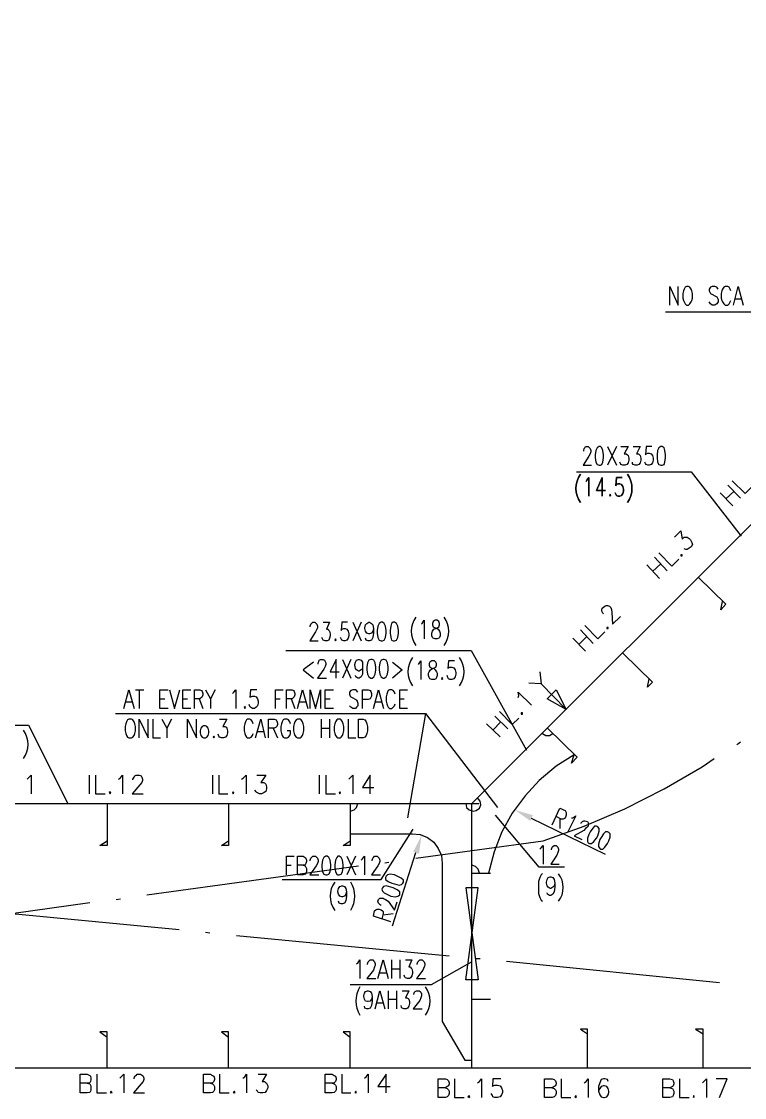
# Model space of a CAD drawing. Header units: millimetres. Extents: x 0.6 to 49, y 0.3 to 23.1.
# Drawn here: x 24.12 to 27.87, y 5.06 to 10.63 of the extents above; entities that cross this region are included whole.
import ezdxf

# ---------------------------------------------------------------- set-up
doc = ezdxf.new("R2010")
doc.units = ezdxf.units.MM
doc.layers.add('PDF_Geometry', color=7, linetype='Continuous')
doc.layers.add('PDF_Solid Fills', color=7, linetype='Continuous')

msp = doc.modelspace()

# ---------------------------------------------------------------- linework, layer by layer
at = {"layer": 'PDF_Geometry', "lineweight": 25}
msp.add_lwpolyline([(16.9861, 5.21), (28.2361, 5.21, 0.4124), (29.6961, 6.67), (29.6961, 19.12)], format="xyb", dxfattribs=at)
for points in [[(26.4528, 5.21), (26.4528, 6.58), (29.6961, 9.82)], [(27.4794, 9.1633), (27.4794, 9.26), (27.5228, 9.1633), (27.5228, 9.26)], [(27.7294, 9.2467), (27.7228, 9.2567), (27.7128, 9.26), (27.6994, 9.26), (27.6894, 9.2567), (27.6828, 9.2467), (27.6828, 9.2367), (27.6861, 9.23), (27.6894, 9.2233), (27.6961, 9.22), (27.7161, 9.21), (27.7228, 9.2067), (27.7261, 9.2), (27.7294, 9.1933), (27.7294, 9.18), (27.7228, 9.17), (27.7128, 9.1633), (27.6994, 9.1633), (27.6894, 9.17), (27.6828, 9.18)], [(27.7961, 9.2367), (27.7928, 9.2467), (27.7861, 9.2567), (27.7794, 9.26), (27.7661, 9.26), (27.7594, 9.2567), (27.7528, 9.2467), (27.7494, 9.2367), (27.7461, 9.2233), (27.7461, 9.2), (27.7494, 9.1867), (27.7528, 9.18), (27.7594, 9.17), (27.7661, 9.1633), (27.7794, 9.1633), (27.7861, 9.17), (27.7928, 9.18), (27.7961, 9.1867)], [(27.8094, 9.1633), (27.8328, 9.26), (27.8594, 9.1633)], [(27.8194, 9.1967), (27.8494, 9.1967)], [(28.5294, 8.5633), (28.7328, 8.63), (28.1328, 9.1267), (27.4561, 9.1267)], [(27.0328, 8.4067), (27.0328, 8.41), (27.0361, 8.42), (27.0394, 8.4233), (27.0428, 8.43), (27.0561, 8.43), (27.0628, 8.4233), (27.0661, 8.42), (27.0694, 8.41), (27.0694, 8.4033), (27.0661, 8.3933), (27.0594, 8.38), (27.0294, 8.3333), (27.0728, 8.3333)], [(27.1561, 8.43), (27.2028, 8.3333)], [(27.2028, 8.43), (27.1561, 8.3333)], [(27.2261, 8.43), (27.2628, 8.43), (27.2428, 8.3933), (27.2528, 8.3933), (27.2594, 8.3867), (27.2628, 8.3833), (27.2661, 8.37), (27.2661, 8.36), (27.2628, 8.3467), (27.2561, 8.3367), (27.2461, 8.3333), (27.2361, 8.3333), (27.2261, 8.3367), (27.2228, 8.3433), (27.2194, 8.35)], [(27.2894, 8.43), (27.3261, 8.43), (27.3061, 8.3933), (27.3161, 8.3933), (27.3228, 8.3867), (27.3261, 8.3833), (27.3294, 8.37), (27.3294, 8.36), (27.3261, 8.3467), (27.3194, 8.3367), (27.3094, 8.3333), (27.2994, 8.3333), (27.2894, 8.3367), (27.2861, 8.3433), (27.2861, 8.35)], [(27.3861, 8.43), (27.3561, 8.43), (27.3528, 8.3867), (27.3561, 8.3933), (27.3661, 8.3967), (27.3728, 8.3967), (27.3828, 8.3933), (27.3894, 8.3833), (27.3928, 8.37), (27.3928, 8.36), (27.3894, 8.3467), (27.3828, 8.3367), (27.3728, 8.3333), (27.3661, 8.3333), (27.3561, 8.3367), (27.3528, 8.3433), (27.3494, 8.35)], [(26.9961, 8.3), (27.5894, 8.3), (27.8494, 7.9667)], [(27.7694, 8.16), (27.8128, 8.2)], [(27.7794, 8.23), (27.8461, 8.1633)], [(27.8028, 8.2533), (27.8694, 8.1867), (27.9061, 8.2233)], [(27.7394, 8.19), (27.8061, 8.1233)], [(27.5028, 7.96), (27.5361, 7.9933), (27.5428, 7.95), (27.5528, 7.96), (27.5694, 7.96), (27.5794, 7.9533), (27.5861, 7.9467), (27.5928, 7.9333), (27.5961, 7.9233), (27.5894, 7.91), (27.5794, 7.9033), (27.5694, 7.8967), (27.5628, 7.8967), (27.5528, 7.9)], [(27.4228, 7.88), (27.4894, 7.81), (27.5261, 7.8467)], [(27.3594, 7.8167), (27.4261, 7.7467)], [(27.3894, 7.7833), (27.4328, 7.8233)], [(27.3994, 7.8567), (27.4661, 7.7867)], [(27.6261, 7.7533), (27.7694, 7.6133), (27.7428, 7.5833), (27.7528, 7.6267)], [(27.1361, 7.5633), (27.1328, 7.5667), (27.1261, 7.5767), (27.1261, 7.5833), (27.1294, 7.5933), (27.1428, 7.6033), (27.1494, 7.6067), (27.1561, 7.6067), (27.1661, 7.6033), (27.1728, 7.5967), (27.1761, 7.5867), (27.1794, 7.57), (27.1828, 7.51), (27.2228, 7.55)], [(26.1928, 7.51), (26.1961, 7.5133), (26.2061, 7.53), (26.2061, 7.4333)], [(25.6161, 7.4967), (25.6161, 7.5), (25.6194, 7.51), (25.6228, 7.5133), (25.6294, 7.52), (25.6394, 7.52), (25.6461, 7.5133), (25.6494, 7.51), (25.6528, 7.5), (25.6528, 7.49), (25.6494, 7.4833), (25.6428, 7.47), (25.6128, 7.4233), (25.6561, 7.4233)], [(25.6828, 7.52), (25.7161, 7.52), (25.6994, 7.4833), (25.7094, 7.4833), (25.7128, 7.4767), (25.7161, 7.4733), (25.7194, 7.46), (25.7194, 7.45), (25.7161, 7.4367), (25.7128, 7.4267), (25.7028, 7.4233), (25.6928, 7.4233), (25.6828, 7.4267), (25.6794, 7.4333), (25.6761, 7.44)], [(25.8094, 7.52), (25.7794, 7.52), (25.7761, 7.4767), (25.7794, 7.4833), (25.7894, 7.4867), (25.7961, 7.4867), (25.8061, 7.4833), (25.8128, 7.4733), (25.8161, 7.46), (25.8161, 7.45), (25.8128, 7.4367), (25.8061, 7.4267), (25.7961, 7.4233), (25.7894, 7.4233), (25.7794, 7.4267), (25.7761, 7.4333), (25.7728, 7.44)], [(25.8361, 7.52), (25.8794, 7.4233)], [(25.8794, 7.52), (25.8361, 7.4233)], [(25.9428, 7.4867), (25.9394, 7.4733), (25.9328, 7.4633), (25.9228, 7.46), (25.9194, 7.46), (25.9094, 7.4633), (25.9028, 7.4733), (25.8994, 7.4867), (25.8994, 7.49), (25.9028, 7.5067), (25.9094, 7.5133), (25.9194, 7.52), (25.9228, 7.52), (25.9328, 7.5133), (25.9394, 7.5067), (25.9428, 7.4867), (25.9428, 7.4633), (25.9394, 7.44), (25.9328, 7.4267), (25.9228, 7.4233), (25.9161, 7.4233), (25.9061, 7.4267), (25.9028, 7.4367)], [(27.0161, 7.48), (27.0828, 7.41)], [(27.0394, 7.5033), (27.1061, 7.4333), (27.1428, 7.47)], [(26.9761, 7.4367), (27.0428, 7.37)], [(27.0094, 7.4067), (27.0494, 7.4467)], [(25.4894, 7.3733), (26.4494, 7.3733), (26.7361, 6.8567)], [(25.6328, 7.3133), (25.5794, 7.2733), (25.6328, 7.23)], [(25.6561, 7.3033), (25.6561, 7.31), (25.6594, 7.3167), (25.6628, 7.3233), (25.6694, 7.3267), (25.6828, 7.3267), (25.6894, 7.3233), (25.6928, 7.3167), (25.6961, 7.31), (25.6961, 7.3), (25.6928, 7.29), (25.6861, 7.2767), (25.6528, 7.23), (25.6994, 7.23)], [(25.7494, 7.23), (25.7494, 7.3267), (25.7194, 7.2633), (25.7661, 7.2633)], [(25.7828, 7.3267), (25.8261, 7.23)], [(25.8261, 7.3267), (25.7828, 7.23)], [(25.8861, 7.2967), (25.8861, 7.28), (25.8794, 7.2733), (25.8694, 7.2667), (25.8661, 7.2667), (25.8561, 7.2733), (25.8494, 7.28), (25.8461, 7.2967), (25.8461, 7.3), (25.8494, 7.3133), (25.8561, 7.3233), (25.8661, 7.3267), (25.8694, 7.3267), (25.8794, 7.3233), (25.8861, 7.3133), (25.8861, 7.25), (25.8794, 7.2367), (25.8694, 7.23), (25.8628, 7.23), (25.8528, 7.2367), (25.8494, 7.2433)], [(26.0428, 7.3133), (26.0928, 7.2733), (26.0428, 7.23)], [(26.1761, 7.3), (26.1794, 7.3067), (26.1894, 7.32), (26.1894, 7.2233)], [(26.3628, 7.32), (26.3328, 7.32), (26.3294, 7.28), (26.3328, 7.2833), (26.3394, 7.2867), (26.3494, 7.2867), (26.3594, 7.2833), (26.3661, 7.2733), (26.3694, 7.26), (26.3694, 7.25), (26.3661, 7.2367), (26.3594, 7.2267), (26.3494, 7.2233), (26.3394, 7.2233), (26.3328, 7.2267), (26.3294, 7.2333), (26.3261, 7.2433)], [(27.2361, 7.36), (27.3894, 7.21), (27.3628, 7.1833), (27.3728, 7.2267)], [(26.8061, 7.2633), (26.8128, 7.2), (26.7494, 7.2033)], [(26.8128, 7.2), (26.9428, 7.0667), (26.8428, 7.1233), (26.8894, 7.17), (26.9428, 7.0667)], [(24.6494, 7.0733), (24.6761, 7.17), (24.7028, 7.0733)], [(24.7094, 7.17), (24.7528, 7.17)], [(24.7294, 7.17), (24.7294, 7.0733)], [(24.8794, 7.0733), (24.8361, 7.0733), (24.8361, 7.17), (24.8794, 7.17)], [(24.8861, 7.17), (24.9128, 7.0733), (24.9394, 7.17)], [(24.9961, 7.0733), (24.9561, 7.0733), (24.9561, 7.17), (24.9961, 7.17)], [(25.0161, 7.0733), (25.0161, 7.17), (25.0428, 7.17), (25.0528, 7.1667), (25.0561, 7.16), (25.0594, 7.15), (25.0594, 7.1433), (25.0561, 7.1333), (25.0528, 7.13), (25.0428, 7.1233), (25.0161, 7.1233)], [(25.0728, 7.17), (25.0994, 7.1233), (25.0994, 7.0733)], [(25.1228, 7.17), (25.0994, 7.1233)], [(25.2128, 7.15), (25.2194, 7.1567), (25.2294, 7.17), (25.2294, 7.0733)], [(25.3394, 7.17), (25.3061, 7.17), (25.3028, 7.13), (25.3061, 7.1333), (25.3161, 7.1367), (25.3261, 7.1367), (25.3361, 7.1333), (25.3428, 7.1233), (25.3461, 7.11), (25.3461, 7.1), (25.3428, 7.0867), (25.3361, 7.08), (25.3261, 7.0733), (25.3161, 7.0733), (25.3061, 7.08), (25.3028, 7.0833), (25.2994, 7.0933)], [(25.4361, 7.0733), (25.4361, 7.17), (25.4761, 7.17)], [(25.4928, 7.0733), (25.4928, 7.17), (25.5228, 7.17), (25.5294, 7.1667), (25.5328, 7.16), (25.5361, 7.15), (25.5361, 7.1433), (25.5328, 7.1333), (25.5294, 7.13), (25.5228, 7.1233), (25.4928, 7.1233)], [(25.5494, 7.0733), (25.5761, 7.17), (25.6028, 7.0733)], [(25.6161, 7.0733), (25.6161, 7.17), (25.6428, 7.0733), (25.6694, 7.17), (25.6694, 7.0733)], [(25.7361, 7.0733), (25.6928, 7.0733), (25.6928, 7.17), (25.7361, 7.17)], [(25.8628, 7.1567), (25.8561, 7.1667), (25.8494, 7.17), (25.8361, 7.17), (25.8261, 7.1667), (25.8194, 7.1567), (25.8194, 7.1467), (25.8228, 7.1367), (25.8261, 7.1333), (25.8328, 7.13), (25.8528, 7.12), (25.8561, 7.1167), (25.8594, 7.11), (25.8628, 7.1), (25.8628, 7.0867), (25.8561, 7.08), (25.8494, 7.0733), (25.8361, 7.0733), (25.8261, 7.08), (25.8194, 7.0867)], [(25.8861, 7.0733), (25.8861, 7.17), (25.9161, 7.17), (25.9261, 7.1667), (25.9294, 7.16), (25.9328, 7.15), (25.9328, 7.1367), (25.9294, 7.13), (25.9261, 7.1233), (25.9161, 7.12), (25.8861, 7.12)], [(25.9428, 7.0733), (25.9694, 7.17), (25.9961, 7.0733)], [(26.0561, 7.1467), (26.0528, 7.1567), (26.0461, 7.1667), (26.0394, 7.17), (26.0261, 7.17), (26.0194, 7.1667), (26.0161, 7.1567), (26.0128, 7.1467), (26.0094, 7.1333), (26.0094, 7.11), (26.0128, 7.0967), (26.0161, 7.0867), (26.0194, 7.08), (26.0261, 7.0733), (26.0394, 7.0733), (26.0461, 7.08), (26.0528, 7.0867), (26.0561, 7.0967)], [(26.1194, 7.0733), (26.0794, 7.0733), (26.0794, 7.17), (26.1194, 7.17)], [(26.6928, 7.13), (26.6961, 7.14), (26.6928, 7.1567), (26.7628, 7.09)], [(24.6594, 7.1067), (24.6928, 7.1067)], [(24.8361, 7.1233), (24.8628, 7.1233)], [(24.9561, 7.1233), (24.9794, 7.1233)], [(25.0394, 7.1233), (25.0594, 7.0733)], [(25.4361, 7.1233), (25.4594, 7.1233)], [(25.5161, 7.1233), (25.5361, 7.0733)], [(25.5594, 7.1067), (25.5928, 7.1067)], [(25.6928, 7.1233), (25.7194, 7.1233)], [(25.9528, 7.1067), (25.9861, 7.1067)], [(26.0794, 7.1233), (26.1028, 7.1233)], [(24.6061, 7.0467), (26.2128, 7.0467), (26.5861, 6.56)], [(26.2128, 7.0467), (26.1194, 6.5067)], [(26.5728, 7.0333), (26.6394, 6.9667)], [(26.5961, 7.0567), (26.6628, 6.99), (26.6961, 7.0233)], [(23.5194, 6.9867), (24.1561, 6.9867), (24.3594, 6.58)], [(24.7294, 6.92), (24.7294, 7.0167), (24.7761, 6.92), (24.7761, 7.0167)], [(24.7994, 7.0167), (24.7994, 6.92), (24.8394, 6.92)], [(24.8461, 7.0167), (24.8728, 6.97), (24.8728, 6.92)], [(24.8961, 7.0167), (24.8728, 6.97)], [(24.9794, 6.92), (24.9794, 7.0167), (25.0261, 6.92), (25.0261, 7.0167)], [(25.1461, 7.0167), (25.1828, 7.0167), (25.1628, 6.98), (25.1728, 6.98), (25.1794, 6.9767), (25.1828, 6.97), (25.1861, 6.9567), (25.1861, 6.9467), (25.1828, 6.9333), (25.1761, 6.9233), (25.1661, 6.92), (25.1561, 6.92), (25.1461, 6.9233), (25.1428, 6.93), (25.1394, 6.94)], [(25.3194, 6.9933), (25.3161, 7.0033), (25.3094, 7.0133), (25.3028, 7.0167), (25.2894, 7.0167), (25.2861, 7.0133), (25.2794, 7.0033), (25.2761, 6.9933), (25.2728, 6.98), (25.2728, 6.9567), (25.2761, 6.9433), (25.2794, 6.9333), (25.2861, 6.9233), (25.2894, 6.92), (25.3028, 6.92), (25.3094, 6.9233), (25.3161, 6.9333), (25.3194, 6.9433)], [(25.3328, 6.92), (25.3594, 7.0167), (25.3828, 6.92)], [(25.3994, 6.92), (25.3994, 7.0167), (25.4294, 7.0167), (25.4394, 7.0133), (25.4428, 7.0067), (25.4461, 6.9967), (25.4461, 6.99), (25.4428, 6.98), (25.4394, 6.9767), (25.4294, 6.97), (25.3994, 6.97)], [(25.5128, 6.9933), (25.5094, 7.0033), (25.5028, 7.0133), (25.4961, 7.0167), (25.4828, 7.0167), (25.4761, 7.0133), (25.4694, 7.0033), (25.4661, 6.9933), (25.4628, 6.98), (25.4628, 6.9567), (25.4661, 6.9433), (25.4694, 6.9333), (25.4761, 6.9233), (25.4828, 6.92), (25.4961, 6.92), (25.5028, 6.9233), (25.5094, 6.9333), (25.5128, 6.9433), (25.5128, 6.9567), (25.4961, 6.9567)], [(25.6728, 7.0167), (25.6728, 6.92)], [(25.7161, 7.0167), (25.7161, 6.92)], [(25.8128, 7.0167), (25.8128, 6.92), (25.8528, 6.92)], [(26.5294, 6.9933), (26.5994, 6.9267)], [(26.5628, 6.96), (26.6028, 7.0033)], [(25.3428, 6.9533), (25.3728, 6.9533)], [(25.4228, 6.97), (25.4461, 6.92)], [(25.6728, 6.97), (25.7161, 6.97)], [(26.8461, 6.97), (26.9994, 6.82), (26.9694, 6.79), (26.9828, 6.8333), (26.8894, 6.7733), (26.8028, 6.7), (26.7294, 6.62), (26.6628, 6.53), (26.6094, 6.4333), (26.5694, 6.33), (26.5394, 6.22)], [(26.8194, 6.9433), (26.8361, 6.9333), (26.8561, 6.9333), (26.8728, 6.9433)], [(27.8261, 6.8867), (27.8361, 6.8933), (27.8461, 6.9)], [(26.1628, 6.2967), (26.8228, 6.3867), (27.0361, 6.4633), (27.2461, 6.5533), (27.4494, 6.6567), (27.6461, 6.77), (27.7094, 6.8133)], [(24.1494, 6.7067), (24.1561, 6.7133), (24.1694, 6.7267), (24.1694, 6.63)], [(24.4694, 6.7267), (24.4694, 6.63)], [(24.5028, 6.7267), (24.5028, 6.63), (24.5528, 6.63)], [(24.6228, 6.7067), (24.6328, 6.7133), (24.6428, 6.7267), (24.6428, 6.63)], [(24.6961, 6.7033), (24.6961, 6.7067), (24.7028, 6.7167), (24.7061, 6.7233), (24.7128, 6.7267), (24.7294, 6.7267), (24.7394, 6.7233), (24.7428, 6.7167), (24.7461, 6.7067), (24.7461, 6.7), (24.7428, 6.69), (24.7328, 6.6767), (24.6928, 6.63), (24.7494, 6.63)], [(25.1094, 6.7267), (25.1094, 6.63)], [(25.1428, 6.7267), (25.1428, 6.63), (25.1894, 6.63)], [(25.2594, 6.7067), (25.2694, 6.7133), (25.2828, 6.7267), (25.2828, 6.63)], [(25.3394, 6.7267), (25.3861, 6.7267), (25.3594, 6.69), (25.3728, 6.69), (25.3794, 6.6867), (25.3861, 6.68), (25.3894, 6.6667), (25.3894, 6.6567), (25.3861, 6.6433), (25.3761, 6.6367), (25.3628, 6.63), (25.3528, 6.63), (25.3394, 6.6367), (25.3361, 6.64), (25.3294, 6.65)], [(25.6628, 6.7267), (25.6628, 6.63)], [(25.6961, 6.7267), (25.6961, 6.63), (25.7461, 6.63)], [(25.8161, 6.7067), (25.8228, 6.7133), (25.8361, 6.7267), (25.8361, 6.63)], [(25.9261, 6.63), (25.9261, 6.7267), (25.8861, 6.6633), (25.9461, 6.6633)], [(26.4228, 6.58), (26.4261, 6.56), (26.4394, 6.5467), (26.4594, 6.54), (26.4761, 6.5433), (26.4928, 6.5567), (26.4994, 6.5733), (26.4961, 6.5933), (26.4828, 6.61)], [(16.9261, 6.58), (26.4894, 6.58)], [(24.5628, 6.58), (24.5628, 6.3633), (24.5261, 6.3633), (24.5628, 6.3867)], [(25.1928, 6.58), (25.1928, 6.3633), (25.1561, 6.3633), (25.1928, 6.3867)], [(25.8228, 6.58), (25.8228, 6.3633), (25.7861, 6.3633), (25.8228, 6.3867)], [(25.8228, 6.54), (25.8428, 6.5467), (25.8561, 6.56), (25.8628, 6.58)], [(26.8694, 6.47), (26.9094, 6.5567), (26.9361, 6.5433), (26.9428, 6.5333), (26.9428, 6.52), (26.9394, 6.51), (26.9328, 6.5033), (26.9261, 6.5), (26.9161, 6.5), (26.8894, 6.5133)], [(26.9328, 6.25), (26.8028, 6.25), (26.5761, 6.52)], [(27.1461, 6.3167), (26.7628, 6.5033)], [(26.9094, 6.5033), (26.9094, 6.45)], [(26.9694, 6.5067), (26.9761, 6.5067), (26.9928, 6.5167), (26.9494, 6.43)], [(27.0194, 6.4767), (27.0194, 6.48), (27.0261, 6.4867), (27.0328, 6.49), (27.0394, 6.49), (27.0528, 6.4867), (27.0561, 6.48), (27.0561, 6.4633), (27.0494, 6.4567), (27.0428, 6.45), (27.0328, 6.44), (26.9828, 6.4133), (27.0228, 6.3933)], [(25.4694, 6.1867), (25.9828, 6.1867), (26.1494, 6.4467)], [(25.8228, 6.4233), (26.1461, 6.4233), (26.1861, 6.42), (26.2228, 6.4033), (26.2561, 6.38), (26.2794, 6.3467), (26.2961, 6.31), (26.2994, 6.27), (26.2994, 5.45), (26.4161, 5.25), (26.4528, 5.25)], [(26.8061, 6.3433), (26.8128, 6.35), (26.8228, 6.3633), (26.8228, 6.2667)], [(26.8661, 6.34), (26.8661, 6.3433), (26.8694, 6.3533), (26.8728, 6.3567), (26.8794, 6.3633), (26.8894, 6.3633), (26.8961, 6.3567), (26.8994, 6.3533), (26.9028, 6.3433), (26.9028, 6.3367), (26.8994, 6.3267), (26.8928, 6.3133), (26.8628, 6.2667), (26.9061, 6.2667)], [(25.4928, 6.21), (25.4928, 6.3067), (25.5328, 6.3067)], [(25.5794, 6.26), (25.5894, 6.2567), (25.5928, 6.25), (25.5961, 6.2433), (25.5961, 6.2267), (25.5928, 6.22), (25.5894, 6.2133), (25.5794, 6.21), (25.5494, 6.21), (25.5494, 6.3067), (25.5794, 6.3067), (25.5894, 6.3), (25.5928, 6.2967), (25.5961, 6.2867), (25.5961, 6.28), (25.5928, 6.27), (25.5894, 6.2633), (25.5794, 6.26), (25.5494, 6.26)], [(25.6161, 6.2833), (25.6161, 6.2867), (25.6194, 6.2967), (25.6228, 6.3), (25.6294, 6.3067), (25.6428, 6.3067), (25.6494, 6.3), (25.6528, 6.2967), (25.6561, 6.2867), (25.6561, 6.28), (25.6528, 6.27), (25.6461, 6.2567), (25.6128, 6.21), (25.6594, 6.21)], [(25.8061, 6.3067), (25.8494, 6.21)], [(25.8494, 6.3067), (25.8061, 6.21)], [(25.8794, 6.2867), (25.8861, 6.2933), (25.8961, 6.3067), (25.8961, 6.21)], [(25.9361, 6.2833), (25.9361, 6.2867), (25.9394, 6.2967), (25.9428, 6.3), (25.9494, 6.3067), (25.9628, 6.3067), (25.9694, 6.3), (25.9728, 6.2967), (25.9761, 6.2867), (25.9761, 6.28), (25.9728, 6.27), (25.9661, 6.2567), (25.9328, 6.21), (25.9794, 6.21)], [(26.0428, 5.9467), (26.1628, 6.3267)], [(24.7694, 6.1067), (25.8661, 6.2567)], [(25.4928, 6.26), (25.5161, 6.26)], [(26.0028, 6.2733), (26.0228, 6.2767)], [(26.4928, 6.22), (26.4861, 6.24), (26.4728, 6.2533), (26.4528, 6.26)], [(26.4528, 6.22), (26.5494, 6.22)], [(26.8194, 6.2167), (26.8128, 6.21), (26.8061, 6.1967), (26.7994, 6.1767), (26.7994, 6.1133), (26.8061, 6.0933), (26.8128, 6.08), (26.8194, 6.0733)], [(26.8828, 6.1667), (26.8794, 6.1533), (26.8728, 6.1467), (26.8628, 6.14), (26.8594, 6.14), (26.8494, 6.1467), (26.8428, 6.1533), (26.8394, 6.1667), (26.8394, 6.1733), (26.8428, 6.1867), (26.8494, 6.1967), (26.8594, 6.2), (26.8628, 6.2), (26.8728, 6.1967), (26.8794, 6.1867), (26.8828, 6.1667), (26.8828, 6.1467), (26.8794, 6.1233), (26.8728, 6.11), (26.8628, 6.1033), (26.8561, 6.1033), (26.8461, 6.11), (26.8428, 6.1167)], [(25.8028, 6.1233), (25.7994, 6.11), (25.7928, 6.1), (25.7828, 6.0967), (25.7794, 6.0967), (25.7694, 6.1), (25.7628, 6.11), (25.7594, 6.1233), (25.7594, 6.1267), (25.7628, 6.14), (25.7694, 6.15), (25.7794, 6.1533), (25.7828, 6.1533), (25.7928, 6.15), (25.7994, 6.14), (25.8028, 6.1233), (25.8028, 6.1), (25.7994, 6.0767), (25.7928, 6.0633), (25.7828, 6.06), (25.7761, 6.06), (25.7661, 6.0633), (25.7628, 6.0733)], [(24.6094, 6.0833), (24.6328, 6.0867)], [(25.9828, 6.0533), (25.9794, 6.0533), (25.9728, 6.06), (25.9694, 6.0633), (25.9661, 6.0733), (25.9694, 6.0833), (25.9761, 6.09), (25.9928, 6.09), (25.9994, 6.0867), (26.0061, 6.0833), (26.0194, 6.0733), (26.0528, 6.0267), (26.0661, 6.07)], [(23.3761, 5.9133), (24.4728, 6.0667)], [(23.8328, 6.0333), (24.9361, 5.9267)], [(26.0328, 5.9667), (25.9428, 5.9967), (25.9494, 6.0233), (25.9561, 6.03), (25.9628, 6.0333), (25.9728, 6.0333), (25.9828, 6.03), (25.9894, 6.0233), (25.9928, 6.02), (25.9928, 6.01), (25.9861, 5.9833)], [(25.9928, 6.0033), (26.0461, 6.01)], [(25.0728, 5.9133), (25.0961, 5.91)], [(25.2328, 5.8967), (26.3361, 5.79)], [(26.4528, 5.76), (26.2428, 5.64), (25.8228, 5.64)], [(25.8561, 5.75), (25.8628, 5.7533), (25.8728, 5.77), (25.8728, 5.6733)], [(25.9128, 5.7467), (25.9128, 5.75), (25.9161, 5.76), (25.9194, 5.7633), (25.9261, 5.77), (25.9394, 5.77), (25.9461, 5.7633), (25.9494, 5.76), (25.9528, 5.75), (25.9528, 5.74), (25.9494, 5.7333), (25.9428, 5.7167), (25.9094, 5.6733), (25.9561, 5.6733)], [(25.9661, 5.6733), (25.9928, 5.77), (26.0194, 5.6733)], [(26.0361, 5.77), (26.0361, 5.6733)], [(26.0794, 5.77), (26.0794, 5.6733)], [(26.1094, 5.77), (26.1428, 5.77), (26.1261, 5.7333), (26.1328, 5.7333), (26.1394, 5.7267), (26.1428, 5.7233), (26.1461, 5.71), (26.1461, 5.7), (26.1428, 5.6867), (26.1361, 5.6767), (26.1294, 5.6733), (26.1194, 5.6733), (26.1094, 5.6767), (26.1061, 5.68), (26.1028, 5.69)], [(26.1694, 5.7467), (26.1694, 5.75), (26.1728, 5.76), (26.1761, 5.7633), (26.1828, 5.77), (26.1961, 5.77), (26.2028, 5.7633), (26.2061, 5.76), (26.2094, 5.75), (26.2094, 5.74), (26.2061, 5.7333), (26.1994, 5.7167), (26.1661, 5.6733), (26.2128, 5.6733)], [(26.4728, 5.7767), (26.4961, 5.7767)], [(26.6328, 5.7633), (27.7361, 5.6533)], [(25.9761, 5.7033), (26.0094, 5.7033)], [(26.0361, 5.7233), (26.0794, 5.7233)], [(25.9361, 5.58), (25.9328, 5.5667), (25.9261, 5.5567), (25.9161, 5.5533), (25.9128, 5.5533), (25.9028, 5.5567), (25.8961, 5.5667), (25.8928, 5.58), (25.8928, 5.5833), (25.8961, 5.5967), (25.9028, 5.6067), (25.9128, 5.61), (25.9161, 5.61), (25.9261, 5.6067), (25.9328, 5.5967), (25.9361, 5.58), (25.9361, 5.5567), (25.9328, 5.5333), (25.9261, 5.52), (25.9161, 5.5167), (25.9094, 5.5167), (25.8994, 5.52), (25.8961, 5.53)], [(25.9528, 5.5167), (25.9761, 5.61), (26.0028, 5.5167)], [(26.0194, 5.61), (26.0194, 5.5167)], [(26.0628, 5.61), (26.0628, 5.5167)], [(26.0928, 5.61), (26.1261, 5.61), (26.1094, 5.5733), (26.1161, 5.5733), (26.1228, 5.57), (26.1261, 5.5667), (26.1294, 5.5533), (26.1294, 5.5433), (26.1261, 5.53), (26.1194, 5.52), (26.1128, 5.5167), (26.1028, 5.5167), (26.0928, 5.52), (26.0894, 5.5233), (26.0861, 5.5333)], [(26.1528, 5.59), (26.1528, 5.5933), (26.1561, 5.6033), (26.1594, 5.6067), (26.1661, 5.61), (26.1794, 5.61), (26.1861, 5.6067), (26.1894, 5.6033), (26.1928, 5.5933), (26.1928, 5.5833), (26.1894, 5.5733), (26.1828, 5.56), (26.1494, 5.5167), (26.1961, 5.5167)], [(25.9594, 5.5467), (25.9928, 5.5467)], [(26.0194, 5.5667), (26.0628, 5.5667)], [(26.4528, 5.5667), (26.5494, 5.5667)], [(27.0528, 5.21), (27.0528, 5.41), (27.0161, 5.41), (27.0528, 5.3867)], [(27.6528, 5.21), (27.6528, 5.41), (27.6128, 5.41), (27.6528, 5.3867)], [(24.5628, 5.21), (24.5628, 5.3967), (24.5261, 5.3967), (24.5628, 5.37)], [(25.1928, 5.21), (25.1928, 5.3967), (25.1561, 5.3967), (25.1928, 5.37)], [(25.8228, 5.21), (25.8228, 5.3967), (25.7861, 5.3967), (25.8228, 5.37)], [(24.4594, 5.13), (24.4728, 5.1267), (24.4761, 5.12), (24.4794, 5.1133), (24.4794, 5.0967), (24.4761, 5.09), (24.4728, 5.0833), (24.4594, 5.08), (24.4228, 5.08), (24.4228, 5.1767), (24.4594, 5.1767), (24.4728, 5.17), (24.4761, 5.1667), (24.4794, 5.1567), (24.4794, 5.15), (24.4761, 5.14), (24.4728, 5.1333), (24.4594, 5.13), (24.4228, 5.13)], [(24.5094, 5.1767), (24.5094, 5.08), (24.5594, 5.08)], [(24.6294, 5.1567), (24.6361, 5.1633), (24.6494, 5.1767), (24.6494, 5.08)], [(24.7028, 5.1533), (24.7028, 5.1567), (24.7061, 5.1667), (24.7128, 5.17), (24.7194, 5.1767), (24.7361, 5.1767), (24.7461, 5.17), (24.7494, 5.1667), (24.7528, 5.1567), (24.7528, 5.15), (24.7494, 5.14), (24.7394, 5.1267), (24.6994, 5.08), (24.7561, 5.08)], [(25.0994, 5.13), (25.1094, 5.1267), (25.1161, 5.12), (25.1194, 5.1133), (25.1194, 5.0967), (25.1161, 5.09), (25.1094, 5.0833), (25.0994, 5.08), (25.0628, 5.08), (25.0628, 5.1767), (25.0994, 5.1767), (25.1094, 5.17), (25.1161, 5.1667), (25.1194, 5.1567), (25.1194, 5.15), (25.1161, 5.14), (25.1094, 5.1333), (25.0994, 5.13), (25.0628, 5.13)], [(25.1461, 5.1767), (25.1461, 5.08), (25.1961, 5.08)], [(25.2661, 5.1567), (25.2761, 5.1633), (25.2861, 5.1767), (25.2861, 5.08)], [(25.3461, 5.1767), (25.3894, 5.1767), (25.3661, 5.14), (25.3794, 5.14), (25.3861, 5.1333), (25.3894, 5.13), (25.3961, 5.1167), (25.3961, 5.1067), (25.3894, 5.0933), (25.3828, 5.0833), (25.3694, 5.08), (25.3561, 5.08), (25.3461, 5.0833), (25.3428, 5.09), (25.3361, 5.0967)], [(25.7294, 5.13), (25.7394, 5.1267), (25.7461, 5.12), (25.7494, 5.1133), (25.7494, 5.0967), (25.7461, 5.09), (25.7394, 5.0833), (25.7294, 5.08), (25.6928, 5.08), (25.6928, 5.1767), (25.7294, 5.1767), (25.7394, 5.17), (25.7461, 5.1667), (25.7494, 5.1567), (25.7494, 5.15), (25.7461, 5.14), (25.7394, 5.1333), (25.7294, 5.13), (25.6928, 5.13)], [(25.7794, 5.1767), (25.7794, 5.08), (25.8261, 5.08)], [(25.8961, 5.1567), (25.9061, 5.1633), (25.9161, 5.1767), (25.9161, 5.08)], [(26.0094, 5.08), (26.0094, 5.1767), (25.9661, 5.1133), (26.0294, 5.1133)], [(26.3161, 5.1067), (26.3261, 5.1033), (26.3328, 5.0967), (26.3361, 5.09), (26.3361, 5.0767), (26.3328, 5.0667), (26.3261, 5.06), (26.3161, 5.0567), (26.2794, 5.0567), (26.2794, 5.1533), (26.3161, 5.1533), (26.3261, 5.15), (26.3328, 5.1433), (26.3361, 5.1333), (26.3361, 5.1267), (26.3328, 5.1167), (26.3261, 5.1133), (26.3161, 5.1067), (26.2794, 5.1067)], [(26.3628, 5.1533), (26.3628, 5.0567), (26.4128, 5.0567)], [(26.4828, 5.1333), (26.4928, 5.14), (26.5028, 5.1533), (26.5028, 5.0567)], [(26.6028, 5.1533), (26.5628, 5.1533), (26.5594, 5.1133), (26.5628, 5.1167), (26.5728, 5.12), (26.5861, 5.12), (26.5994, 5.1167), (26.6061, 5.1067), (26.6128, 5.0933), (26.6128, 5.0833), (26.6061, 5.07), (26.5994, 5.06), (26.5861, 5.0567), (26.5728, 5.0567), (26.5628, 5.06), (26.5594, 5.0667), (26.5528, 5.0767)], [(26.8694, 5.1067), (26.8794, 5.1033), (26.8861, 5.0967), (26.8894, 5.09), (26.8894, 5.0767), (26.8861, 5.0667), (26.8794, 5.06), (26.8694, 5.0567), (26.8294, 5.0567), (26.8294, 5.1533), (26.8694, 5.1533), (26.8794, 5.15), (26.8861, 5.1433), (26.8894, 5.1333), (26.8894, 5.1267), (26.8861, 5.1167), (26.8794, 5.1133), (26.8694, 5.1067), (26.8294, 5.1067)], [(26.9161, 5.1533), (26.9161, 5.0567), (26.9661, 5.0567)], [(27.0361, 5.1333), (27.0461, 5.14), (27.0561, 5.1533), (27.0561, 5.0567)], [(27.1594, 5.14), (27.1561, 5.15), (27.1428, 5.1533), (27.1361, 5.1533), (27.1228, 5.15), (27.1161, 5.1333), (27.1094, 5.1133), (27.1094, 5.09), (27.1161, 5.07), (27.1228, 5.06), (27.1361, 5.0567), (27.1394, 5.0567), (27.1528, 5.06), (27.1594, 5.07), (27.1628, 5.0833), (27.1628, 5.09), (27.1594, 5.1033), (27.1528, 5.1133), (27.1394, 5.1167), (27.1361, 5.1167), (27.1228, 5.1133), (27.1161, 5.1033), (27.1094, 5.09)], [(27.4794, 5.1067), (27.4928, 5.1033), (27.4961, 5.0967), (27.4994, 5.09), (27.4994, 5.0767), (27.4961, 5.0667), (27.4928, 5.06), (27.4794, 5.0567), (27.4428, 5.0567), (27.4428, 5.1533), (27.4794, 5.1533), (27.4928, 5.15), (27.4961, 5.1433), (27.4994, 5.1333), (27.4994, 5.1267), (27.4961, 5.1167), (27.4928, 5.1133), (27.4794, 5.1067), (27.4428, 5.1067)], [(27.5294, 5.1533), (27.5294, 5.0567), (27.5794, 5.0567)], [(27.6494, 5.1333), (27.6561, 5.14), (27.6694, 5.1533), (27.6694, 5.0567)], [(27.7361, 5.0567), (27.7761, 5.1533), (27.7194, 5.1533)]]:
    msp.add_lwpolyline(points, dxfattribs=at)
for points in [[(27.5661, 9.26), (27.5594, 9.2567), (27.5528, 9.2467), (27.5494, 9.2367), (27.5461, 9.2233), (27.5461, 9.2), (27.5494, 9.1867), (27.5528, 9.18), (27.5594, 9.17), (27.5661, 9.1633), (27.5761, 9.1633), (27.5828, 9.17), (27.5894, 9.18), (27.5928, 9.1867), (27.5961, 9.2), (27.5961, 9.2233), (27.5928, 9.2367), (27.5894, 9.2467), (27.5828, 9.2567), (27.5761, 9.26)], [(27.1128, 8.43), (27.1028, 8.4233), (27.0961, 8.41), (27.0928, 8.3867), (27.0928, 8.3733), (27.0961, 8.35), (27.1028, 8.3367), (27.1128, 8.3333), (27.1194, 8.3333), (27.1261, 8.3367), (27.1328, 8.35), (27.1361, 8.3733), (27.1361, 8.3867), (27.1328, 8.41), (27.1261, 8.4233), (27.1194, 8.43)], [(27.4328, 8.43), (27.4228, 8.4233), (27.4161, 8.41), (27.4128, 8.3867), (27.4128, 8.3733), (27.4161, 8.35), (27.4228, 8.3367), (27.4328, 8.3333), (27.4394, 8.3333), (27.4494, 8.3367), (27.4528, 8.35), (27.4561, 8.3733), (27.4561, 8.3867), (27.4528, 8.41), (27.4494, 8.4233), (27.4394, 8.43)], [(27.0594, 8.1733), (27.0594, 8.27), (27.0494, 8.2567), (27.0461, 8.25), (27.0494, 8.2567), (27.0594, 8.27)], [(27.1294, 8.1733), (27.1294, 8.27), (27.0994, 8.2033), (27.1461, 8.2033), (27.0994, 8.2033), (27.1294, 8.27)], [(27.1961, 8.19), (27.1994, 8.1833), (27.2028, 8.1767), (27.2094, 8.1733), (27.2194, 8.1733), (27.2294, 8.1767), (27.2361, 8.1867), (27.2394, 8.2), (27.2394, 8.21), (27.2361, 8.2233), (27.2294, 8.2333), (27.2194, 8.2367), (27.2094, 8.2367), (27.2028, 8.2333), (27.1994, 8.2267), (27.2028, 8.27), (27.2328, 8.27), (27.2028, 8.27), (27.1994, 8.2267), (27.2028, 8.2333), (27.2094, 8.2367), (27.2194, 8.2367), (27.2294, 8.2333), (27.2361, 8.2233), (27.2394, 8.21), (27.2394, 8.2), (27.2361, 8.1867), (27.2294, 8.1767), (27.2194, 8.1733), (27.2094, 8.1733), (27.2028, 8.1767), (27.1994, 8.1833)], [(27.1694, 8.1833), (27.1661, 8.1767), (27.1694, 8.1733), (27.1728, 8.1767)], [(27.1694, 8.1833), (27.1661, 8.1767), (27.1694, 8.1733), (27.1728, 8.1767)], [(27.5361, 7.87), (27.5361, 7.8633), (27.5428, 7.8633), (27.5428, 7.87)], [(26.2628, 7.53), (26.2528, 7.5233), (26.2494, 7.5133), (26.2494, 7.5067), (26.2528, 7.4967), (26.2594, 7.4933), (26.2728, 7.4867), (26.2794, 7.4833), (26.2861, 7.4733), (26.2894, 7.4633), (26.2894, 7.45), (26.2861, 7.44), (26.2828, 7.4367), (26.2728, 7.4333), (26.2628, 7.4333), (26.2528, 7.4367), (26.2494, 7.44), (26.2461, 7.45), (26.2461, 7.4633), (26.2494, 7.4733), (26.2561, 7.4833), (26.2661, 7.4867), (26.2761, 7.4933), (26.2828, 7.4967), (26.2861, 7.5067), (26.2861, 7.5133), (26.2828, 7.5233), (26.2728, 7.53)], [(25.9828, 7.52), (25.9728, 7.5133), (25.9661, 7.5), (25.9628, 7.4767), (25.9628, 7.4633), (25.9661, 7.44), (25.9728, 7.4267), (25.9828, 7.4233), (25.9894, 7.4233), (25.9994, 7.4267), (26.0061, 7.44), (26.0094, 7.4633), (26.0094, 7.4767), (26.0061, 7.5), (25.9994, 7.5133), (25.9894, 7.52)], [(26.0461, 7.52), (26.0361, 7.5133), (26.0328, 7.5), (26.0294, 7.4767), (26.0294, 7.4633), (26.0328, 7.44), (26.0361, 7.4267), (26.0461, 7.4233), (26.0528, 7.4233), (26.0628, 7.4267), (26.0694, 7.44), (26.0728, 7.4633), (26.0728, 7.4767), (26.0694, 7.5), (26.0628, 7.5133), (26.0528, 7.52)], [(27.1528, 7.4933), (27.1528, 7.4867), (27.1594, 7.4867), (27.1594, 7.4933)], [(25.7461, 7.4333), (25.7428, 7.4267), (25.7461, 7.4233), (25.7494, 7.4267)], [(25.9294, 7.3267), (25.9194, 7.3233), (25.9128, 7.31), (25.9094, 7.2867), (25.9094, 7.2733), (25.9128, 7.25), (25.9194, 7.2367), (25.9294, 7.23), (25.9361, 7.23), (25.9461, 7.2367), (25.9528, 7.25), (25.9561, 7.2733), (25.9561, 7.2867), (25.9528, 7.31), (25.9461, 7.3233), (25.9361, 7.3267)], [(25.9928, 7.3267), (25.9828, 7.3233), (25.9761, 7.31), (25.9728, 7.2867), (25.9728, 7.2733), (25.9761, 7.25), (25.9828, 7.2367), (25.9928, 7.23), (25.9994, 7.23), (26.0094, 7.2367), (26.0161, 7.25), (26.0194, 7.2733), (26.0194, 7.2867), (26.0161, 7.31), (26.0094, 7.3233), (25.9994, 7.3267)], [(26.2461, 7.32), (26.2361, 7.3133), (26.2328, 7.3067), (26.2328, 7.2967), (26.2361, 7.2867), (26.2428, 7.2833), (26.2561, 7.28), (26.2628, 7.2733), (26.2694, 7.2633), (26.2728, 7.2567), (26.2728, 7.2433), (26.2694, 7.2333), (26.2661, 7.2267), (26.2594, 7.2233), (26.2461, 7.2233), (26.2361, 7.2267), (26.2328, 7.2333), (26.2294, 7.2433), (26.2294, 7.2567), (26.2328, 7.2633), (26.2394, 7.2733), (26.2494, 7.28), (26.2594, 7.2833), (26.2661, 7.2867), (26.2694, 7.2967), (26.2694, 7.3067), (26.2661, 7.3133), (26.2594, 7.32)], [(26.2994, 7.2333), (26.2961, 7.2267), (26.2994, 7.2233), (26.3028, 7.2267)], [(25.2761, 7.0833), (25.2728, 7.08), (25.2761, 7.0733), (25.2794, 7.08)], [(26.7094, 7.05), (26.7094, 7.0433), (26.7161, 7.0433), (26.7161, 7.05)], [(24.6761, 7.0167), (24.6694, 7.0133), (24.6628, 7.0033), (24.6594, 6.9933), (24.6561, 6.98), (24.6561, 6.9567), (24.6594, 6.9433), (24.6628, 6.9333), (24.6694, 6.9233), (24.6761, 6.92), (24.6894, 6.92), (24.6961, 6.9233), (24.7028, 6.9333), (24.7061, 6.9433), (24.7094, 6.9567), (24.7094, 6.98), (24.7061, 6.9933), (24.7028, 7.0033), (24.6961, 7.0133), (24.6894, 7.0167)], [(25.0628, 6.9833), (25.0561, 6.98), (25.0494, 6.97), (25.0461, 6.9567), (25.0461, 6.9467), (25.0494, 6.9333), (25.0561, 6.9233), (25.0628, 6.92), (25.0728, 6.92), (25.0794, 6.9233), (25.0861, 6.9333), (25.0894, 6.9467), (25.0894, 6.9567), (25.0861, 6.97), (25.0794, 6.98), (25.0728, 6.9833)], [(25.5494, 7.0167), (25.5428, 7.0133), (25.5361, 7.0033), (25.5328, 6.9933), (25.5294, 6.98), (25.5294, 6.9567), (25.5328, 6.9433), (25.5361, 6.9333), (25.5428, 6.9233), (25.5494, 6.92), (25.5628, 6.92), (25.5694, 6.9233), (25.5761, 6.9333), (25.5794, 6.9433), (25.5828, 6.9567), (25.5828, 6.98), (25.5794, 6.9933), (25.5761, 7.0033), (25.5694, 7.0133), (25.5628, 7.0167)], [(25.7594, 7.0167), (25.7528, 7.0133), (25.7461, 7.0033), (25.7428, 6.9933), (25.7394, 6.98), (25.7394, 6.9567), (25.7428, 6.9433), (25.7461, 6.9333), (25.7528, 6.9233), (25.7594, 6.92), (25.7728, 6.92), (25.7761, 6.9233), (25.7828, 6.9333), (25.7861, 6.9433), (25.7894, 6.9567), (25.7894, 6.98), (25.7861, 6.9933), (25.7828, 7.0033), (25.7761, 7.0133), (25.7728, 7.0167)], [(25.8661, 6.92), (25.8661, 7.0167), (25.8894, 7.0167), (25.8994, 7.0133), (25.9061, 7.0033), (25.9094, 6.9933), (25.9128, 6.98), (25.9128, 6.9567), (25.9094, 6.9433), (25.9061, 6.9333), (25.8994, 6.9233), (25.8894, 6.92)], [(25.1161, 6.93), (25.1128, 6.9233), (25.1161, 6.92), (25.1194, 6.9233)], [(24.5794, 6.64), (24.5728, 6.6367), (24.5794, 6.63), (24.5828, 6.6367)], [(25.2161, 6.64), (25.2128, 6.6367), (25.2161, 6.63), (25.2194, 6.6367)], [(25.7694, 6.64), (25.7661, 6.6367), (25.7694, 6.63), (25.7728, 6.6367)], [(27.0994, 6.4633), (27.0894, 6.4633), (27.0794, 6.4533), (27.0661, 6.4333), (27.0594, 6.42), (27.0528, 6.4), (27.0528, 6.3833), (27.0561, 6.3767), (27.0628, 6.3733), (27.0728, 6.3733), (27.0861, 6.3833), (27.0994, 6.4), (27.1061, 6.4133), (27.1128, 6.4367), (27.1128, 6.45), (27.1061, 6.46)], [(27.1561, 6.4333), (27.1461, 6.4333), (27.1361, 6.4233), (27.1228, 6.4033), (27.1161, 6.3933), (27.1094, 6.37), (27.1094, 6.3567), (27.1161, 6.3467), (27.1194, 6.3433), (27.1328, 6.3433), (27.1428, 6.3533), (27.1561, 6.3733), (27.1628, 6.3867), (27.1694, 6.4067), (27.1694, 6.4233), (27.1628, 6.43)], [(25.6961, 6.3067), (25.6861, 6.3), (25.6794, 6.2867), (25.6761, 6.2633), (25.6761, 6.25), (25.6794, 6.2267), (25.6861, 6.2133), (25.6961, 6.21), (25.7028, 6.21), (25.7128, 6.2133), (25.7194, 6.2267), (25.7228, 6.25), (25.7228, 6.2633), (25.7194, 6.2867), (25.7128, 6.3), (25.7028, 6.3067)], [(25.7594, 6.3067), (25.7528, 6.3), (25.7461, 6.2867), (25.7428, 6.2633), (25.7428, 6.25), (25.7461, 6.2267), (25.7528, 6.2133), (25.7594, 6.21), (25.7661, 6.21), (25.7761, 6.2133), (25.7828, 6.2267), (25.7861, 6.25), (25.7861, 6.2633), (25.7828, 6.2867), (25.7761, 6.3), (25.7661, 6.3067)], [(26.0061, 6.1967), (26.0061, 6.1867), (26.0194, 6.1767), (26.0394, 6.1667), (26.0528, 6.1633), (26.0761, 6.1567), (26.0894, 6.16), (26.0961, 6.1667), (26.0994, 6.1733), (26.0994, 6.1833), (26.0861, 6.1933), (26.0661, 6.2033), (26.0528, 6.21), (26.0294, 6.2133), (26.0161, 6.21), (26.0094, 6.2033)], [(25.9861, 6.1367), (25.9894, 6.1267), (25.9994, 6.1167), (26.0194, 6.1067), (26.0328, 6.1), (26.0561, 6.0967), (26.0694, 6.1), (26.0794, 6.1067), (26.0794, 6.1233), (26.0661, 6.1333), (26.0461, 6.1433), (26.0328, 6.1467), (26.0094, 6.1533), (25.9961, 6.15), (25.9894, 6.1433)], [(26.4861, 5.6667), (26.4228, 5.6667), (26.4861, 6.1433), (26.4228, 6.1433)], [(24.5828, 5.09), (24.5794, 5.0833), (24.5828, 5.08), (24.5894, 5.0833)], [(25.2228, 5.09), (25.2161, 5.0833), (25.2228, 5.08), (25.2261, 5.0833)], [(25.8528, 5.09), (25.8461, 5.0833), (25.8528, 5.08), (25.8561, 5.0833)], [(26.4394, 5.0667), (26.4328, 5.06), (26.4394, 5.0567), (26.4428, 5.06)], [(26.9928, 5.0667), (26.9861, 5.06), (26.9928, 5.0567), (26.9961, 5.06)], [(27.6028, 5.0667), (27.5994, 5.06), (27.6028, 5.0567), (27.6061, 5.06)]]:
    msp.add_lwpolyline(points, close=True, dxfattribs=at)
for points in [[(27.0161, 8.2867, 0.323638), (27.0161, 8.14, -0.323638)], [(27.2594, 8.14, 0.323638), (27.2594, 8.2867, -0.323638)]]:
    msp.add_lwpolyline(points, format="xyb", close=True, dxfattribs=at)
for centre, radius, start, end in [((26.2642, 7.4733), 0.1252, 144.1329, 215.8671), ((26.208, 7.4733), 0.1252, 324.1329, 35.8671), ((26.2475, 7.2633), 0.1252, 144.1329, 215.8671), ((26.288, 7.2633), 0.1252, 324.1329, 35.8671), ((24.028, 6.8867), 0.1252, 324.1329, 35.8671), ((26.8059, 6.145), 0.1205, 323.5149, 36.4851), ((25.8442, 6.1), 0.1252, 144.1329, 215.8671), ((25.7042, 6.1), 0.1423, 328.9787, 31.0213), ((25.9947, 5.5567), 0.1423, 148.9787, 211.0213), ((26.1113, 5.5567), 0.1252, 324.1329, 35.8671)]:
    msp.add_arc(centre, radius, start, end, dxfattribs=at)
at = {"layer": 'PDF_Solid Fills', "lineweight": 25, "transparency": 33554559}
for points in [[(26.7694, 6.52), (26.7561, 6.49), (26.6761, 6.5467)], [(26.1494, 6.33), (26.1794, 6.32), (26.1928, 6.4167)]]:
    msp.add_solid(points, dxfattribs=at)

doc.saveas('drawing.dxf')
